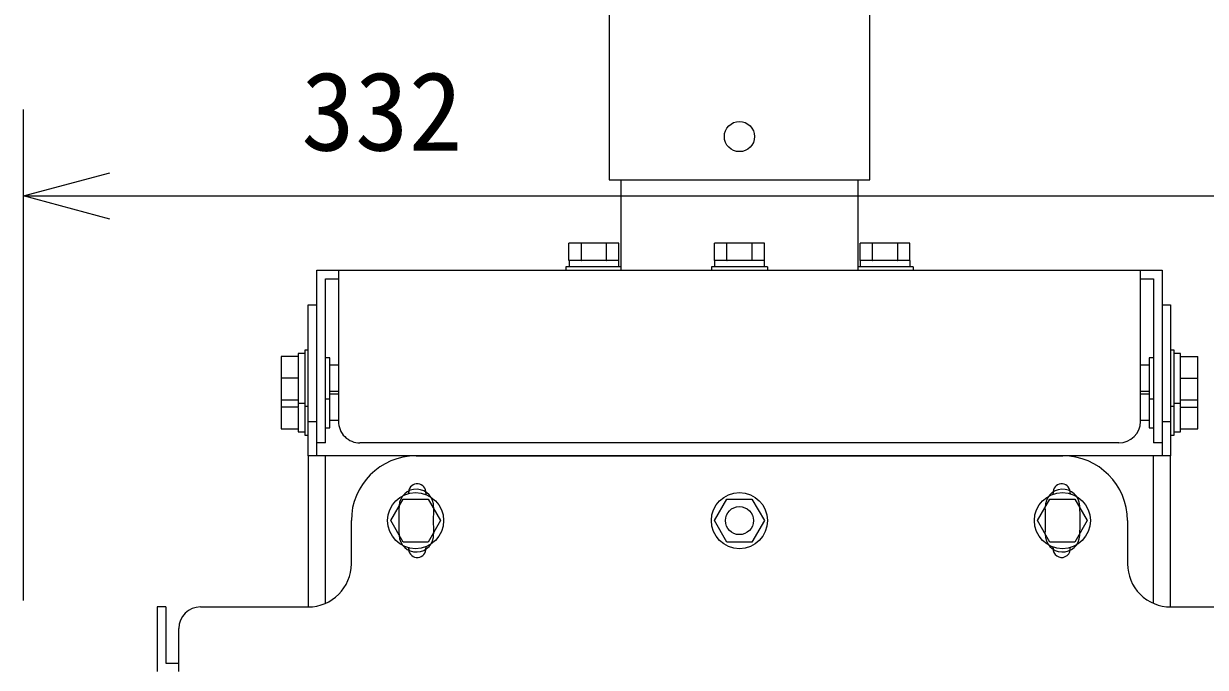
# Model space of a CAD drawing. Units: millimetres, scale not verified. Extents: x -62 to 63, y -56 to 57.
# Drawn here: x -46.55 to -19.15, y 9.64 to 24.56 of the extents above; entities that cross this region are included whole.
import ezdxf
from ezdxf.enums import TextEntityAlignment as Align

# ---------------------------------------------------------------- set-up
doc = ezdxf.new("R2010")
doc.units = ezdxf.units.MM
doc.header["$LTSCALE"] = 0.125
for name, color, linetype, lineweight in [('0-0_0', 7, 'Continuous', 9), ('0-5_GAIKEI', 1, 'Continuous', 18), ('0-6_SUNPO', 7, 'Continuous', 9)]:
    doc.layers.add(name, color=color, linetype=linetype, lineweight=lineweight)
doc.styles.add('ＭＳ ゴシック', font='')
doc.styles.get('ＭＳ ゴシック').set_extended_font_data('MS Gothic')

# ---------------------------------------------------------------- blocks, each defined once
blk = doc.blocks.new('_OPEN30')
at = {"layer": '0-0_0'}
blk.add_line((0, 0), (-1, 0), dxfattribs=at)
blk.add_lwpolyline([(-1, 0.26795), (0, 0), (-1, -0.26795)], dxfattribs=at)
blk = doc.blocks.new('D8')
at = {"layer": '0-6_SUNPO'}
for p, q in [((-46.6913, 18.2298), (-46.6913, 29.6044)), ((-44.6913, 27.6044), (-15.4912, 27.6044))]:
    blk.add_line(p, q, dxfattribs=at)
at = {"layer": '0-6_SUNPO', "xscale": 2, "yscale": 2, "rotation": 180}
blk.add_blockref('_OPEN30', (-46.6913, 27.6044), dxfattribs=at)
at = {"layer": '0-6_SUNPO', "style": 'ＭＳ ゴシック'}
blk.add_text('332', height=1.833, dxfattribs=at).set_placement((-40.255, 28.1044), align=Align.BOTTOM_LEFT)

msp = doc.modelspace()

# ---------------------------------------------------------------- linework, layer by layer
at = {"layer": '0-5_GAIKEI', "color": 7}
for p, q in [((-32.9753, 36.1424), (-32.9753, 20.9423)), ((-26.9253, 20.9423), (-26.9253, 36.1424)), ((-32.9753, 20.9423), (-26.9253, 20.9423)), ((-32.7003, 20.9423), (-32.7003, 18.8423)), ((-27.2002, 18.8423), (-27.2002, 20.9423)), ((-39.7504, 18.0423), (-39.7504, 18.8423)), ((-39.7504, 18.8423), (-39.4503, 18.8423)), ((-39.5503, 18.6423), (-39.4503, 18.6423)), ((-39.5503, 15.3422), (-39.5503, 18.6423)), ((-39.4503, 18.8423), (-39.2504, 18.8423)), ((-39.4503, 18.6423), (-39.2504, 18.6423)), ((-39.2504, 18.8423), (-39.2504, 15.3422)), ((-39.2504, 18.8423), (-20.6502, 18.8423)), ((-20.6502, 15.3422), (-20.6502, 18.8423)), ((-20.6502, 18.8423), (-20.4502, 18.8423)), ((-20.6502, 18.6423), (-20.4502, 18.6423)), ((-20.4502, 18.8423), (-20.1502, 18.8423)), ((-20.4502, 18.6423), (-20.3502, 18.6423)), ((-20.3502, 18.6423), (-20.3502, 15.3422)), ((-20.1502, 18.8423), (-20.1502, 18.0423)), ((-39.9503, 17.0423), (-39.9503, 18.0423)), ((-39.9503, 18.0423), (-39.7504, 18.0423)), ((-39.7504, 17.0423), (-39.7504, 18.0423)), ((-20.1502, 18.0423), (-20.1502, 17.0423)), ((-20.1502, 18.0423), (-19.9502, 18.0423)), ((-19.9502, 18.0423), (-19.9502, 17.0423)), ((-39.9503, 14.5422), (-39.9503, 15.3422)), ((-39.7504, 14.8422), (-39.7504, 15.3422)), ((-39.5503, 14.8422), (-39.5503, 15.3422)), ((-19.9502, 15.3422), (-19.9502, 14.5422)), ((-39.5503, 14.8422), (-39.7504, 14.8422)), ((-39.7504, 14.5422), (-39.7504, 14.8422)), ((-21.1502, 14.8422), (-38.7504, 14.8422)), ((-20.1502, 14.8422), (-20.1502, 14.5422)), ((-39.9503, 14.5422), (-39.9503, 11.0422)), ((-39.5503, 14.5422), (-39.9503, 14.5422)), ((-39.5503, 11.1401), (-39.5503, 14.5422)), ((-37.4606, 14.5422), (-39.5503, 14.5422)), ((-22.4605, 14.5422), (-37.4606, 14.5422)), ((-37.4505, 14.5422), (-22.4505, 14.5422)), ((-20.3502, 14.5422), (-22.4605, 14.5422)), ((-20.3502, 11.1267), (-20.3502, 14.5422)), ((-19.9502, 14.5422), (-20.3502, 14.5422)), ((-19.9502, 11.0422), (-19.9502, 14.5422)), ((-38.9506, 12.0422), (-38.9506, 13.0422)), ((-20.9504, 13.0422), (-20.9504, 12.0422)), ((-43.2506, 11.0422), (-43.4506, 11.0422)), ((-42.4506, 11.0422), (-39.9506, 11.0422)), ((-19.9504, 11.0422), (-17.4504, 11.0422)), ((-42.9506, 9.5422), (-42.9506, 10.5422)), ((-43.2506, 9.7422), (-42.9506, 9.7422))]:
    msp.add_line(p, q, dxfattribs=at)
at = {"layer": '0-5_GAIKEI'}
for p, q in [((-33.9051, 19.0723), (-33.9051, 19.4723)), ((-33.6165, 19.4723), (-33.9051, 19.4723)), ((-33.6165, 19.0723), (-33.6165, 19.4723)), ((-33.0392, 19.4723), (-33.0392, 19.0723)), ((-30.5277, 19.0723), (-30.5277, 19.4723)), ((-30.2389, 19.4723), (-30.5277, 19.4723)), ((-30.2389, 19.0723), (-30.2389, 19.4723)), ((-29.6616, 19.4723), (-29.6616, 19.0723)), ((-27.1501, 19.0723), (-27.1501, 19.4723)), ((-26.8615, 19.4723), (-27.1501, 19.4723)), ((-26.8615, 19.0723), (-26.8615, 19.4723)), ((-26.2841, 19.4723), (-26.2841, 19.0723)), ((-33.9778, 18.9223), (-33.9778, 18.8423)), ((-32.7003, 18.9223), (-33.9778, 18.9223)), ((-33.9051, 19.0723), (-33.9028, 19.0723)), ((-33.9028, 19.0723), (-33.9028, 18.9223)), ((-33.6188, 19.0723), (-33.9028, 19.0723)), ((-33.0439, 19.0723), (-33.6117, 19.0723)), ((-32.7529, 19.0723), (-33.0367, 19.0723)), ((-32.7528, 19.0723), (-32.7528, 18.9223)), ((-30.6003, 18.9223), (-30.6003, 18.8423)), ((-29.3003, 18.9223), (-30.6003, 18.9223)), ((-30.5277, 19.0723), (-30.5253, 19.0723)), ((-30.5253, 19.0723), (-30.5253, 18.9223)), ((-30.2414, 19.0723), (-30.5253, 19.0723)), ((-29.6664, 19.0723), (-30.2342, 19.0723)), ((-29.3753, 19.0723), (-29.6592, 19.0723)), ((-29.3753, 19.0723), (-29.3753, 18.9223)), ((-29.3003, 18.9223), (-29.3003, 18.8423)), ((-25.9227, 18.9223), (-27.2002, 18.9223)), ((-27.1501, 19.0723), (-27.1478, 19.0723)), ((-27.1478, 19.0723), (-27.1478, 18.9223)), ((-26.8638, 19.0723), (-27.1478, 19.0723)), ((-26.2889, 19.0723), (-26.8567, 19.0723)), ((-25.9978, 19.0723), (-26.2817, 19.0723)), ((-25.9978, 19.0723), (-25.9978, 18.9223)), ((-25.9227, 18.9223), (-25.9227, 18.8423)), ((-39.9503, 16.9923), (-40.0303, 16.9923)), ((-39.9503, 16.3423), (-39.9503, 17.0423)), ((-39.7504, 16.3423), (-39.7504, 17.0423)), ((-20.1502, 17.0423), (-20.1502, 16.3423)), ((-19.9502, 17.0423), (-19.9502, 16.3423)), ((-19.8702, 16.9923), (-19.9502, 16.9923)), ((-19.8702, 15.6922), (-19.8702, 16.9923)), ((-40.0303, 16.9173), (-40.1803, 16.9173)), ((-40.1803, 16.9173), (-40.1803, 16.8422)), ((-40.1803, 16.8382), (-40.1803, 16.3464)), ((-39.4503, 16.8173), (-39.5503, 16.8173)), ((-39.4503, 15.8673), (-39.4503, 16.8173)), ((-20.3502, 16.8173), (-20.4502, 16.8173)), ((-20.4502, 16.8173), (-20.4502, 15.8673)), ((-19.7202, 16.9173), (-19.8702, 16.9173)), ((-19.7202, 16.8422), (-19.7202, 16.9173)), ((-19.7202, 16.8423), (-19.7202, 16.8382)), ((-19.7202, 16.8423), (-19.3202, 16.8423)), ((-19.7202, 16.3463), (-19.7202, 16.8382)), ((-39.2504, 16.6423), (-39.4503, 16.6423)), ((-20.4502, 16.6423), (-20.6502, 16.6423)), ((-40.1803, 16.3423), (-40.1803, 16.3464)), ((-40.1803, 16.3382), (-40.1803, 15.8464)), ((-39.9503, 15.3422), (-39.9503, 16.3423)), ((-39.7504, 15.3422), (-39.7504, 16.3423)), ((-20.1502, 16.3423), (-20.1502, 15.3422)), ((-19.9502, 16.3423), (-19.9502, 15.3422)), ((-19.7202, 16.3422), (-19.7202, 16.3381)), ((-19.7202, 15.8463), (-19.7202, 16.3381)), ((-39.4503, 16.0423), (-39.2504, 16.0423)), ((-39.2504, 15.9712), (-39.4503, 15.9712)), ((-20.6502, 16.0423), (-20.4502, 16.0423)), ((-20.4502, 15.9712), (-20.6502, 15.9712)), ((-40.5804, 15.8422), (-40.1803, 15.8422)), ((-40.1803, 15.8422), (-40.1803, 15.8464)), ((-40.1803, 15.8422), (-40.1803, 15.7673)), ((-40.1803, 15.7673), (-40.1803, 15.6753)), ((-40.1803, 15.7673), (-40.0303, 15.7673)), ((-40.1803, 15.6712), (-40.1803, 15.6753)), ((-40.1803, 15.6671), (-40.1803, 15.1753)), ((-40.0303, 15.6922), (-39.9503, 15.6922)), ((-39.5503, 15.8673), (-39.4503, 15.8673)), ((-39.4503, 15.1962), (-39.4503, 15.8673)), ((-20.4502, 15.8673), (-20.3502, 15.8673)), ((-20.4502, 15.8673), (-20.4502, 15.1962)), ((-19.9502, 15.6922), (-19.8702, 15.6922)), ((-19.8702, 15.0212), (-19.8702, 15.6922)), ((-19.7202, 15.8463), (-19.7202, 15.8422)), ((-19.7202, 15.6753), (-19.7202, 15.7673)), ((-19.7202, 15.6712), (-19.7202, 15.6671)), ((-19.7202, 15.1753), (-19.7202, 15.6671)), ((-39.4503, 15.3712), (-39.2504, 15.3712)), ((-20.6502, 15.3712), (-20.4502, 15.3712)), ((-40.5804, 15.1712), (-40.1803, 15.1712)), ((-40.1803, 15.1712), (-40.1803, 15.1753)), ((-40.1803, 15.1712), (-40.1803, 15.0962)), ((-40.1803, 15.0962), (-40.0303, 15.0962)), ((-39.9503, 15.3422), (-39.7504, 15.3422)), ((-39.5503, 15.1962), (-39.4503, 15.1962)), ((-20.4502, 15.1962), (-20.3502, 15.1962)), ((-20.3502, 15.3422), (-20.3502, 14.8422)), ((-20.1502, 15.3422), (-20.1502, 14.8422)), ((-20.1502, 15.3422), (-19.9502, 15.3422)), ((-40.0303, 15.0212), (-39.9503, 15.0212)), ((-20.1502, 14.8422), (-20.3502, 14.8422)), ((-19.9502, 15.0212), (-19.8702, 15.0212)), ((-38.0379, 13.0422), (-37.7492, 13.5422)), ((-37.7493, 13.5422), (-37.1719, 13.5422)), ((-37.1719, 13.5422), (-36.8832, 13.0422)), ((-30.5276, 13.0422), (-30.2389, 13.5422)), ((-30.239, 13.5422), (-29.6616, 13.5422)), ((-29.6616, 13.5422), (-29.3729, 13.0422)), ((-23.0378, 13.0422), (-22.7491, 13.5422)), ((-22.7492, 13.5422), (-22.1718, 13.5422)), ((-22.1718, 13.5422), (-21.8831, 13.0422)), ((-37.7492, 12.5422), (-38.0379, 13.0422)), ((-36.8832, 13.0422), (-37.1719, 12.5422)), ((-30.2389, 12.5422), (-30.5276, 13.0422)), ((-29.3729, 13.0422), (-29.6616, 12.5422)), ((-22.7491, 12.5422), (-23.0378, 13.0422)), ((-21.8831, 13.0422), (-22.1718, 12.5422)), ((-37.1719, 12.5422), (-37.7492, 12.5422)), ((-29.6616, 12.5422), (-30.239, 12.5422)), ((-22.1718, 12.5422), (-22.7491, 12.5422))]:
    msp.add_line(p, q, dxfattribs=at)
for points in [[(-32.7504, 19.4723), (-33.0392, 19.4723), (-33.6165, 19.4723)], [(-32.7529, 19.0723), (-32.7504, 19.0723), (-32.7504, 19.4723)], [(-29.3729, 19.4723), (-29.6616, 19.4723), (-30.2389, 19.4723)], [(-29.3753, 19.0723), (-29.3729, 19.0723), (-29.3729, 19.4723)], [(-25.9954, 19.4723), (-26.2841, 19.4723), (-26.8615, 19.4723)], [(-25.9978, 19.0723), (-25.9954, 19.0723), (-25.9954, 19.4723)], [(-33.6188, 19.0723), (-33.6165, 19.0723), (-33.6117, 19.0723)], [(-33.0439, 19.0723), (-33.0392, 19.0723), (-33.0367, 19.0723)], [(-30.2414, 19.0723), (-30.2389, 19.0723), (-30.2342, 19.0723)], [(-29.6664, 19.0723), (-29.6616, 19.0723), (-29.6592, 19.0723)], [(-26.8638, 19.0723), (-26.8615, 19.0723), (-26.8567, 19.0723)], [(-26.2889, 19.0723), (-26.2841, 19.0723), (-26.2817, 19.0723)], [(-40.0303, 16.9923), (-40.0303, 16.3423), (-40.0303, 15.6922)], [(-40.1803, 16.8382), (-40.1803, 16.8422), (-40.5804, 16.8422)], [(-40.5804, 16.8422), (-40.5804, 16.3423), (-40.5804, 15.8422)], [(-19.7202, 15.8422), (-19.3202, 15.8422), (-19.3202, 16.3422), (-19.3202, 16.8423)], [(-40.1803, 16.3382), (-40.1803, 16.3423), (-40.5804, 16.3423)], [(-19.7202, 16.3463), (-19.7202, 16.3422), (-19.3202, 16.3422)], [(-40.5804, 15.8422), (-40.5804, 15.6712), (-40.5804, 15.1712)], [(-40.1803, 15.6671), (-40.1803, 15.6712), (-40.5804, 15.6712)], [(-40.0303, 15.6922), (-40.0303, 15.6712), (-40.0303, 15.0212)], [(-19.8702, 15.7673), (-19.7202, 15.7673), (-19.7202, 15.8422)], [(-19.7202, 15.1753), (-19.7202, 15.1712), (-19.3202, 15.1712), (-19.3202, 15.6712), (-19.3202, 15.8422)], [(-19.7202, 15.6753), (-19.7202, 15.6712), (-19.3202, 15.6712)], [(-19.8702, 15.0962), (-19.7202, 15.0962), (-19.7202, 15.1712)]]:
    msp.add_lwpolyline(points, dxfattribs=at)
at = {"layer": '0-5_GAIKEI', "color": 7}
for points in [[(-43.4506, 11.0422), (-43.4506, 10.5422), (-43.4506, 9.5422)], [(-43.2506, 11.0422), (-43.2506, 10.5422), (-43.2506, 9.7422)]]:
    msp.add_lwpolyline(points, dxfattribs=at)
at = {"layer": '0-5_GAIKEI'}
for centre, radius in [((-29.9503, 21.9423), 0.35), ((-37.4606, 13.0422), 0.65), ((-29.9503, 13.0422), 0.65), ((-22.4605, 13.0422), 0.65), ((-29.9501, 13.0425), 0.325)]:
    msp.add_circle(centre, radius, dxfattribs=at)
at = {"layer": '0-5_GAIKEI', "color": 7}
for centre, radius, start, end in [((-38.7504, 15.3422), 0.5, 179.99996, 270), ((-21.1502, 15.3422), 0.5, 270, 359.99998), ((-37.4505, 13.0422), 1.5, 90.00002, 180), ((-22.4505, 13.0422), 1.5, 0.00002, 90), ((-39.9506, 12.0422), 1, 270.00004, 0.00002), ((-19.9504, 12.0422), 1, 180, 270.00004), ((-42.4506, 10.5422), 0.5, 90.00002, 180)]:
    msp.add_arc(centre, radius, start, end, dxfattribs=at)
at = {"layer": '0-5_GAIKEI'}
for centre, radius, start, end in [((-37.4432, 13.3696), 0.4, 357.5, 177.49831), ((-29.9503, 13.0422), 7.7001, 174.99999, 175.31467), ((-37.4218, 13.6959), 0.2, 355, 174.99999), ((-22.4578, 13.3696), 0.4, 2.50169, 182.5), ((-22.4788, 13.6959), 0.2, 4.99999, 184.99999), ((-29.9503, 13.0422), 7.7001, 4.64175, 5), ((-29.9503, 13.0422), 7.3, 174.99999, 175.23921), ((-29.9503, 13.0422), 7.3, 4.81862, 5), ((-29.9503, 13.0422), 7.9001, 177.49831, 182.5), ((-29.9503, 13.0422), 7.1001, 177.49831, 182.5), ((-29.9507, 13.0422), 7.1001, 357.5, 2.50169), ((-29.9507, 13.0422), 7.9001, 357.5, 2.50169), ((-37.4432, 12.7151), 0.4, 182.5, 2.5), ((-22.4578, 12.7151), 0.4, 177.5, 357.5), ((-29.9503, 13.0422), 7.7001, 184.60717, 184.99999), ((-37.4218, 12.3886), 0.2, 185.00001, 5), ((-29.9503, 13.0422), 7.3, 184.72148, 184.99999), ((-22.4788, 12.3886), 0.2, 174.99999, 355.00001), ((-29.9503, 13.0422), 7.3, 355.00001, 355.18137), ((-29.9503, 13.0422), 7.7001, 355.00001, 355.4414)]:
    msp.add_arc(centre, radius, start, end, dxfattribs=at)

# ---------------------------------------------------------------- block references
at = {"layer": '0-6_SUNPO'}
msp.add_blockref('D8', (0.141, -7.038), dxfattribs=at)

doc.saveas('drawing.dxf')
